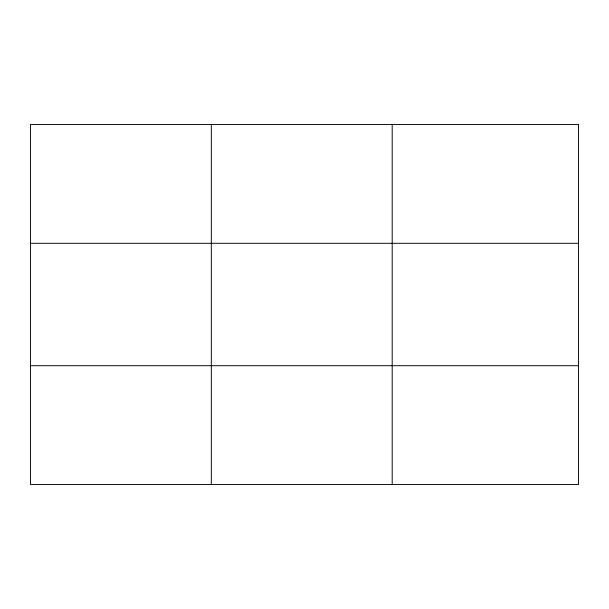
<?xml version="1.0" encoding="UTF-8"?>
<svg xmlns="http://www.w3.org/2000/svg" width="609" height="609" viewBox="0 0 609 609"><rect width="100%" height="100%" fill="white"/><g stroke="black" fill="none" stroke-linecap="round" stroke-linejoin="round"><path stroke-width="0.91" d="M211.323 124.518L211.323 484.482M392.196 124.518L392.196 484.482M30.45 243.303L578.55 243.303M30.45 365.697L578.55 365.697M578.55 124.518L578.55 484.482L30.45 484.482L30.45 124.518L578.55 124.518"/></g></svg>
